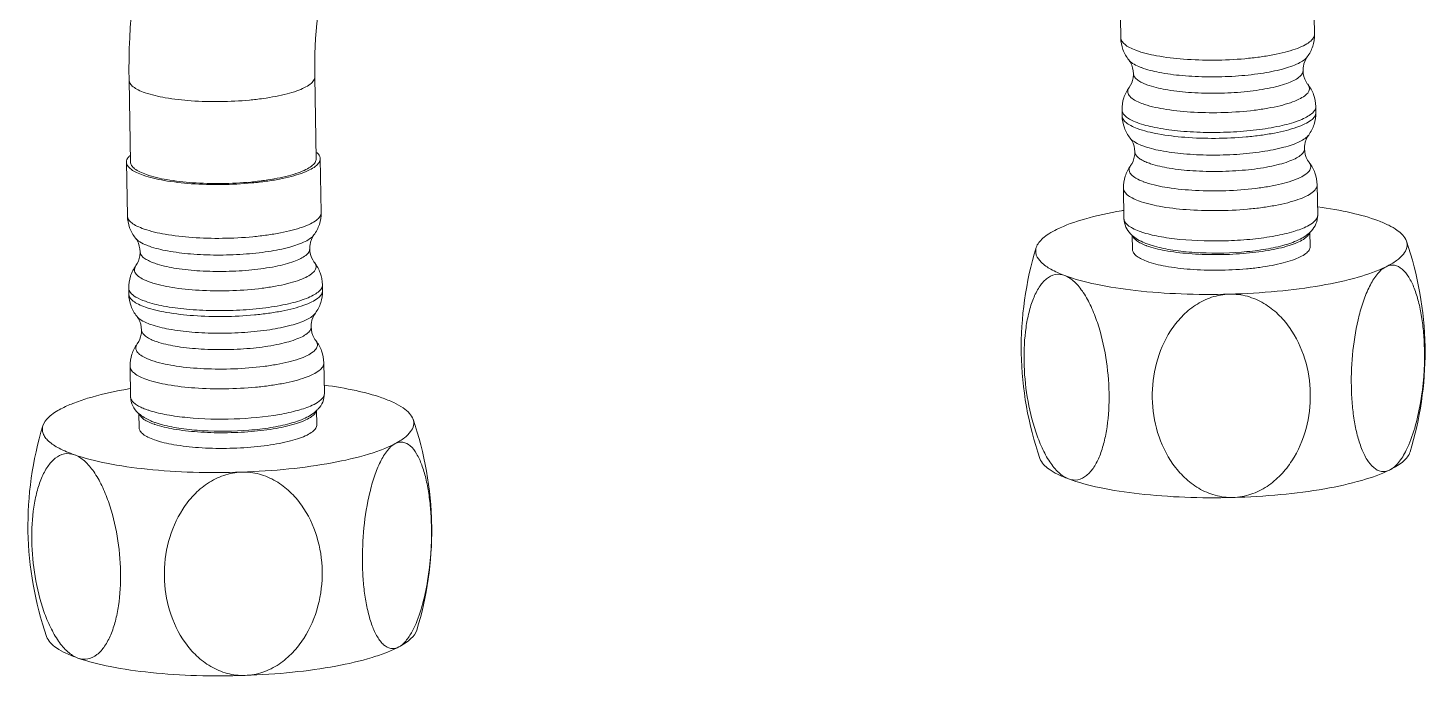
# Model space of a CAD drawing. Header units: millimetres. Extents: x 1334 to 1928, y -1757 to -1337.
# Drawn here: x 1827.36 to 1870.61, y -1516.46 to -1496.4 of the extents above; entities that cross this region are included whole.
import ezdxf

# ---------------------------------------------------------------- set-up
doc = ezdxf.new("R2010")
doc.units = ezdxf.units.MM
doc.header["$LTSCALE"] = 0.1
doc.layers.get('0').update_dxf_attribs({"lineweight": 13})

msp = doc.modelspace()

# ---------------------------------------------------------------- linework, layer by layer
at = {"color": 7, "linetype": 'Continuous'}
for p, q in [((1861.161, -1495.037), (1861.19, -1496.702)), ((1867.16, -1494.931), (1867.189, -1496.596)), ((1830.488, -1498.015), (1830.532, -1500.551)), ((1836.237, -1497.913), (1836.281, -1500.449)), ((1861.453, -1498.242), (1861.435, -1498.271)), ((1861.23, -1498.94), (1861.233, -1499.123)), ((1867.229, -1498.834), (1867.232, -1499.017)), ((1836.406, -1500.447), (1836.436, -1502.112)), ((1830.407, -1500.553), (1830.437, -1502.218)), ((1861.496, -1500.663), (1861.478, -1500.692)), ((1861.272, -1501.361), (1861.289, -1502.3)), ((1867.272, -1501.255), (1867.288, -1502.194)), ((1861.548, -1502.817), (1861.556, -1503.264)), ((1862.165, -1503.138), (1862.005, -1503.084)), ((1867.047, -1502.721), (1867.055, -1503.167)), ((1830.7, -1503.758), (1830.672, -1503.804)), ((1836.475, -1504.35), (1836.479, -1504.533)), ((1830.476, -1504.456), (1830.48, -1504.639)), ((1830.743, -1506.179), (1830.715, -1506.225)), ((1830.519, -1506.877), (1830.536, -1507.816)), ((1836.518, -1506.771), (1836.535, -1507.71)), ((1836.535, -1507.71), (1836.526, -1507.769)), ((1836.294, -1508.237), (1836.302, -1508.682)), ((1830.837, -1508.379), (1830.771, -1508.321)), ((1830.795, -1508.336), (1830.803, -1508.78)), ((1831.453, -1508.667), (1831.301, -1508.618))]:
    msp.add_line(p, q, dxfattribs=at)
for centre, radius, start, end in [((1862.496, -1495.84), 1.91, 246.9554, 249.5231), ((1862.619, -1496.486), 1.783, 246.9554, 249.5231), ((1862.763, -1496.103), 2.192, 249.5095, 251.6144), ((1862.67, -1496.538), 2.349, 249.5095, 251.6144), ((1862.539, -1498.261), 1.91, 246.9554, 249.5231), ((1830.597, -1500.549), 0.189, 181.0082, 190.8655), ((1862.662, -1498.907), 1.783, 246.9554, 249.5231), ((1862.806, -1498.524), 2.192, 249.5095, 251.6144), ((1862.712, -1498.959), 2.349, 249.5095, 251.6144), ((1863.735, -1516.433), 14.593, 99.6802, 99.9373), ((1862.633, -1500.351), 2.497, 249.5074, 251.5473), ((1866.434, -1502.088), 0.888, 315.537, 317.8576), ((1860.091, -1506.437), 10.521, 0.9622, 19.0816), ((1831.826, -1501.141), 2.14, 248.3424, 250.7226), ((1868.633, -1506.287), 10.523, 162.9439, 199.0802), ((1862.711, -1501.179), 2.091, 249.4764, 249.7465), ((1863.133, -1499.965), 3.318, 253.0367, 254.2977), ((1831.943, -1501.801), 1.997, 248.3424, 250.7226), ((1832.088, -1501.391), 2.433, 250.7107, 252.6742), ((1832, -1501.81), 2.606, 250.7107, 252.6742), ((1830.764, -1504.408), 0.298, 211.0925, 215.9974), ((1831.868, -1503.562), 2.14, 248.3424, 250.7226), ((1831.986, -1504.222), 1.997, 248.3424, 250.7226), ((1832.13, -1503.812), 2.433, 250.7107, 252.6742), ((1860.092, -1506.438), 10.52, 342.9419, 0.3172), ((1860.091, -1506.438), 10.521, 0.315, 0.9636), ((1832.042, -1504.231), 2.606, 250.7107, 252.6742), ((1832.922, -1521.606), 14.245, 99.6943, 100.503), ((1831.969, -1505.607), 2.772, 250.7088, 252.6115), ((1835.444, -1506.545), 1.695, 294.8481, 297.0548), ((1835.685, -1507.607), 0.883, 315.5198, 318.1616), ((1837.88, -1511.803), 10.523, 162.9439, 199.0802), ((1832.044, -1506.455), 2.346, 250.682, 251.0788), ((1832.163, -1506.159), 2.606, 250.4416, 250.6811), ((1832.436, -1505.281), 3.526, 253.8048, 255.0304), ((1829.337, -1511.953), 10.521, 0.9622, 19.0816), ((1829.338, -1511.954), 10.521, 342.9422, 0.5646), ((1829.339, -1511.954), 10.52, 0.5627, 0.9636), ((1836.984, -1513.858), 2.579, 331.6156, 333.6685)]:
    msp.add_arc(centre, radius, start, end, dxfattribs=at)
for points, knots in [([(1832.912, -1487.884), (1832.097, -1489.443), (1830.856, -1492.756), (1830.457, -1496.274), (1830.488, -1498.015)], [0, 0, 0, 0, 0.502514, 1, 1, 1, 1]), ([(1838.008, -1490.548), (1837.413, -1491.686), (1836.51, -1494.095), (1836.214, -1496.653), (1836.237, -1497.913)], [0, 0, 0, 0, 0.504762, 1, 1, 1, 1]), ([(1867.189, -1496.596), (1867.19, -1496.638), (1867.155, -1496.735), (1867.028, -1496.852), (1866.837, -1496.963), (1866.579, -1497.066), (1866.262, -1497.159), (1865.891, -1497.24), (1865.476, -1497.306), (1864.869, -1497.373), (1864.084, -1497.409), (1863.169, -1497.381), (1862.358, -1497.285), (1861.867, -1497.17), (1861.66, -1497.092)], [0, 0, 0, 0, 0.021786, 0.050197, 0.088122, 0.136104, 0.193642, 0.259671, 0.332754, 0.411198, 0.57655, 0.739852, 0.885432, 1, 1, 1, 1]), ([(1867.189, -1496.596), (1867.191, -1496.722), (1867.153, -1496.972), (1867.037, -1497.195), (1866.966, -1497.294)], [0, 0, 0, 0, 0.507427, 1, 1, 1, 1]), ([(1861.438, -1497.391), (1861.363, -1497.295), (1861.239, -1497.076), (1861.192, -1496.828), (1861.19, -1496.702)], [0, 0, 0, 0, 0.49257, 1, 1, 1, 1]), ([(1861.66, -1497.092), (1861.591, -1497.067), (1861.47, -1497.015), (1861.319, -1496.921), (1861.219, -1496.819), (1861.191, -1496.738), (1861.19, -1496.702)], [0, 0, 0, 0, 0.343449, 0.618144, 0.829859, 1, 1, 1, 1]), ([(1861.438, -1497.391), (1861.457, -1497.416), (1861.541, -1497.542), (1861.581, -1497.696), (1861.585, -1497.816)], [0, 0, 0, 0, 0.203295, 1, 1, 1, 1]), ([(1861.748, -1497.597), (1861.683, -1497.569), (1861.571, -1497.514), (1861.471, -1497.434), (1861.438, -1497.391)], [0, 0, 0, 0, 0.569774, 1, 1, 1, 1]), ([(1866.966, -1497.294), (1866.937, -1497.334), (1866.85, -1497.411), (1866.599, -1497.554), (1866.15, -1497.698), (1865.494, -1497.825), (1864.725, -1497.903), (1863.91, -1497.925), (1863.121, -1497.889), (1862.426, -1497.798), (1862.006, -1497.696), (1861.828, -1497.629)], [0, 0, 0, 0, 0.028029, 0.064564, 0.163825, 0.293484, 0.443732, 0.602284, 0.755951, 0.892059, 1, 1, 1, 1]), ([(1866.834, -1497.723), (1866.834, -1497.68), (1866.845, -1497.529), (1866.902, -1497.381), (1866.966, -1497.294)], [0, 0, 0, 0, 0.285969, 1, 1, 1, 1]), ([(1861.585, -1497.813), (1861.585, -1497.856), (1861.574, -1498.007), (1861.517, -1498.155), (1861.453, -1498.242)], [0, 0, 0, 0, 0.285969, 1, 1, 1, 1]), ([(1861.585, -1497.816), (1861.586, -1497.845), (1861.605, -1497.907), (1861.677, -1497.988), (1861.785, -1498.063), (1861.872, -1498.105), (1861.922, -1498.126)], [0, 0, 0, 0, 0.177844, 0.392503, 0.664321, 1, 1, 1, 1]), ([(1862.072, -1498.183), (1862.26, -1498.245), (1862.695, -1498.339), (1863.407, -1498.414), (1864.197, -1498.432), (1864.988, -1498.39), (1865.611, -1498.306), (1866.05, -1498.207), (1866.318, -1498.127), (1866.535, -1498.038), (1866.697, -1497.943), (1866.804, -1497.842), (1866.834, -1497.759), (1866.834, -1497.723)], [0, 0, 0, 0, 0.119341, 0.267314, 0.430827, 0.594807, 0.744138, 0.809058, 0.865603, 0.912782, 0.950154, 0.978298, 1, 1, 1, 1]), ([(1866.981, -1498.145), (1866.962, -1498.12), (1866.878, -1497.994), (1866.837, -1497.84), (1866.834, -1497.72)], [0, 0, 0, 0, 0.203295, 1, 1, 1, 1]), ([(1830.488, -1498.015), (1830.488, -1498.051), (1830.518, -1498.134), (1830.624, -1498.235), (1830.783, -1498.329), (1830.911, -1498.38), (1830.983, -1498.405)], [0, 0, 0, 0, 0.166429, 0.376966, 0.653139, 1, 1, 1, 1]), ([(1830.983, -1498.405), (1831.186, -1498.476), (1831.661, -1498.583), (1832.44, -1498.669), (1833.311, -1498.692), (1834.054, -1498.655), (1834.628, -1498.589), (1835.018, -1498.525), (1835.366, -1498.448), (1835.665, -1498.359), (1835.906, -1498.261), (1836.086, -1498.156), (1836.205, -1498.045), (1836.237, -1497.953), (1836.237, -1497.913)], [0, 0, 0, 0, 0.117295, 0.264298, 0.427796, 0.592428, 0.670299, 0.742745, 0.808127, 0.865065, 0.912542, 0.950093, 0.978289, 1, 1, 1, 1]), ([(1861.23, -1498.94), (1861.227, -1498.815), (1861.265, -1498.565), (1861.382, -1498.341), (1861.453, -1498.242)], [0, 0, 0, 0, 0.507427, 1, 1, 1, 1]), ([(1861.435, -1498.271), (1861.414, -1498.308), (1861.392, -1498.402), (1861.475, -1498.538), (1861.634, -1498.649), (1861.769, -1498.709), (1861.848, -1498.738)], [0, 0, 0, 0, 0.180076, 0.374332, 0.641363, 1, 1, 1, 1]), ([(1861.929, -1498.767), (1862.147, -1498.84), (1862.657, -1498.945), (1863.486, -1499.024), (1864.397, -1499.031), (1865.161, -1498.976), (1865.734, -1498.891), (1866.108, -1498.815), (1866.428, -1498.725), (1866.687, -1498.624), (1866.878, -1498.515), (1867.004, -1498.4), (1867.047, -1498.259), (1867.007, -1498.178), (1866.981, -1498.145)], [0, 0, 0, 0, 0.126207, 0.283611, 0.456036, 0.625122, 0.702757, 0.77304, 0.834248, 0.885086, 0.924914, 0.954325, 0.976746, 1, 1, 1, 1]), ([(1866.981, -1498.145), (1867.056, -1498.241), (1867.18, -1498.46), (1867.227, -1498.709), (1867.229, -1498.834)], [0, 0, 0, 0, 0.49257, 1, 1, 1, 1]), ([(1861.23, -1498.94), (1861.23, -1498.962), (1861.236, -1498.991), (1861.247, -1499.018), (1861.251, -1499.025)], [0, 0, 0, 0, 0.739263, 1, 1, 1, 1]), ([(1861.481, -1499.812), (1861.406, -1499.716), (1861.282, -1499.497), (1861.235, -1499.248), (1861.233, -1499.123)], [0, 0, 0, 0, 0.49257, 1, 1, 1, 1]), ([(1861.703, -1499.513), (1861.634, -1499.487), (1861.512, -1499.436), (1861.361, -1499.342), (1861.261, -1499.24), (1861.234, -1499.159), (1861.233, -1499.123)], [0, 0, 0, 0, 0.343449, 0.618144, 0.829859, 1, 1, 1, 1]), ([(1861.251, -1499.025), (1861.258, -1499.039), (1861.297, -1499.103), (1861.356, -1499.152), (1861.404, -1499.185)], [0, 0, 0, 0, 0.213973, 1, 1, 1, 1]), ([(1861.404, -1499.185), (1861.424, -1499.199), (1861.518, -1499.256), (1861.619, -1499.3), (1861.699, -1499.33)], [0, 0, 0, 0, 0.218357, 1, 1, 1, 1]), ([(1861.699, -1499.33), (1861.876, -1499.396), (1862.289, -1499.501), (1862.975, -1499.597), (1863.757, -1499.642), (1864.576, -1499.633), (1865.368, -1499.569), (1866.072, -1499.457), (1866.577, -1499.324), (1866.892, -1499.192), (1867.016, -1499.12), (1867.067, -1499.082)], [0, 0, 0, 0, 0.103182, 0.23237, 0.378785, 0.53184, 0.680328, 0.813472, 0.922042, 0.965047, 1, 1, 1, 1]), ([(1867.232, -1499.017), (1867.233, -1499.059), (1867.198, -1499.156), (1867.071, -1499.273), (1866.879, -1499.384), (1866.622, -1499.487), (1866.304, -1499.58), (1865.934, -1499.661), (1865.519, -1499.727), (1864.912, -1499.794), (1864.127, -1499.83), (1863.212, -1499.802), (1862.401, -1499.706), (1861.909, -1499.591), (1861.703, -1499.513)], [0, 0, 0, 0, 0.021786, 0.050197, 0.088122, 0.136104, 0.193642, 0.259671, 0.332754, 0.411198, 0.57655, 0.739852, 0.885432, 1, 1, 1, 1]), ([(1867.232, -1499.017), (1867.234, -1499.142), (1867.196, -1499.392), (1867.08, -1499.616), (1867.009, -1499.715)], [0, 0, 0, 0, 0.507427, 1, 1, 1, 1]), ([(1867.067, -1499.082), (1867.113, -1499.048), (1867.191, -1498.98), (1867.23, -1498.878), (1867.229, -1498.834)], [0, 0, 0, 0, 0.569387, 1, 1, 1, 1]), ([(1861.481, -1499.812), (1861.5, -1499.837), (1861.584, -1499.963), (1861.624, -1500.117), (1861.628, -1500.237)], [0, 0, 0, 0, 0.203295, 1, 1, 1, 1]), ([(1861.791, -1500.018), (1861.726, -1499.99), (1861.613, -1499.935), (1861.514, -1499.855), (1861.481, -1499.812)], [0, 0, 0, 0, 0.569774, 1, 1, 1, 1]), ([(1867.009, -1499.715), (1866.98, -1499.755), (1866.893, -1499.832), (1866.642, -1499.974), (1866.193, -1500.119), (1865.537, -1500.246), (1864.768, -1500.324), (1863.953, -1500.346), (1863.164, -1500.31), (1862.469, -1500.219), (1862.049, -1500.117), (1861.871, -1500.05)], [0, 0, 0, 0, 0.028029, 0.064564, 0.163825, 0.293484, 0.443732, 0.602284, 0.755951, 0.892059, 1, 1, 1, 1]), ([(1866.877, -1500.144), (1866.877, -1500.101), (1866.888, -1499.95), (1866.945, -1499.802), (1867.009, -1499.715)], [0, 0, 0, 0, 0.285969, 1, 1, 1, 1]), ([(1830.52, -1500.344), (1830.509, -1500.355), (1830.471, -1500.392), (1830.438, -1500.436), (1830.424, -1500.472)], [0, 0, 0, 0, 0.281023, 1, 1, 1, 1]), ([(1830.924, -1500.96), (1831.136, -1501.034), (1831.632, -1501.145), (1832.445, -1501.236), (1833.353, -1501.26), (1834.129, -1501.221), (1834.727, -1501.152), (1835.134, -1501.086), (1835.498, -1501.005), (1835.809, -1500.912), (1836.061, -1500.81), (1836.249, -1500.701), (1836.373, -1500.584), (1836.407, -1500.489), (1836.406, -1500.447)], [0, 0, 0, 0, 0.117287, 0.264275, 0.427754, 0.592377, 0.670247, 0.742695, 0.808082, 0.865027, 0.912514, 0.950077, 0.978284, 1, 1, 1, 1]), ([(1836.281, -1500.449), (1836.282, -1500.489), (1836.249, -1500.581), (1836.13, -1500.692), (1835.951, -1500.797), (1835.709, -1500.895), (1835.411, -1500.984), (1835.062, -1501.061), (1834.672, -1501.125), (1834.099, -1501.191), (1833.356, -1501.228), (1832.485, -1501.205), (1831.706, -1501.119), (1831.231, -1501.012), (1831.028, -1500.941)], [0, 0, 0, 0, 0.021715, 0.04992, 0.087481, 0.134967, 0.191912, 0.257298, 0.329745, 0.407614, 0.572235, 0.735716, 0.88271, 1, 1, 1, 1]), ([(1836.375, -1500.343), (1836.371, -1500.335), (1836.348, -1500.301), (1836.32, -1500.272), (1836.296, -1500.251)], [0, 0, 0, 0, 0.229005, 1, 1, 1, 1]), ([(1836.406, -1500.447), (1836.406, -1500.438), (1836.403, -1500.402), (1836.389, -1500.367), (1836.375, -1500.343)], [0, 0, 0, 0, 0.240462, 1, 1, 1, 1]), ([(1861.628, -1500.234), (1861.628, -1500.277), (1861.616, -1500.428), (1861.559, -1500.576), (1861.496, -1500.663)], [0, 0, 0, 0, 0.285969, 1, 1, 1, 1]), ([(1861.628, -1500.237), (1861.628, -1500.265), (1861.648, -1500.328), (1861.719, -1500.409), (1861.828, -1500.484), (1861.915, -1500.526), (1861.964, -1500.547)], [0, 0, 0, 0, 0.177844, 0.392503, 0.664321, 1, 1, 1, 1]), ([(1862.115, -1500.604), (1862.302, -1500.666), (1862.738, -1500.76), (1863.45, -1500.835), (1864.24, -1500.853), (1865.03, -1500.811), (1865.654, -1500.727), (1866.092, -1500.628), (1866.361, -1500.548), (1866.578, -1500.459), (1866.74, -1500.364), (1866.847, -1500.263), (1866.877, -1500.18), (1866.877, -1500.144)], [0, 0, 0, 0, 0.119341, 0.267314, 0.430827, 0.594807, 0.744138, 0.809058, 0.865603, 0.912782, 0.950154, 0.978298, 1, 1, 1, 1]), ([(1867.024, -1500.566), (1867.005, -1500.541), (1866.921, -1500.415), (1866.88, -1500.261), (1866.877, -1500.141)], [0, 0, 0, 0, 0.203295, 1, 1, 1, 1]), ([(1830.411, -1500.585), (1830.426, -1500.667), (1830.54, -1500.781), (1830.728, -1500.885), (1830.854, -1500.936), (1830.924, -1500.96)], [0, 0, 0, 0, 0.380562, 0.65824, 1, 1, 1, 1]), ([(1831.028, -1500.941), (1830.956, -1500.916), (1830.828, -1500.865), (1830.669, -1500.771), (1830.563, -1500.67), (1830.533, -1500.587), (1830.532, -1500.55)], [0, 0, 0, 0, 0.346906, 0.623082, 0.833585, 1, 1, 1, 1]), ([(1861.272, -1501.361), (1861.27, -1501.235), (1861.308, -1500.985), (1861.424, -1500.762), (1861.496, -1500.663)], [0, 0, 0, 0, 0.507427, 1, 1, 1, 1]), ([(1861.478, -1500.692), (1861.457, -1500.729), (1861.435, -1500.823), (1861.518, -1500.959), (1861.677, -1501.07), (1861.812, -1501.13), (1861.89, -1501.159)], [0, 0, 0, 0, 0.180076, 0.374332, 0.641363, 1, 1, 1, 1]), ([(1861.972, -1501.188), (1862.19, -1501.261), (1862.7, -1501.366), (1863.529, -1501.445), (1864.44, -1501.452), (1865.204, -1501.396), (1865.776, -1501.312), (1866.15, -1501.236), (1866.471, -1501.145), (1866.73, -1501.045), (1866.921, -1500.936), (1867.046, -1500.82), (1867.09, -1500.68), (1867.05, -1500.599), (1867.024, -1500.566)], [0, 0, 0, 0, 0.126207, 0.283611, 0.456036, 0.625122, 0.702757, 0.77304, 0.834248, 0.885086, 0.924914, 0.954325, 0.976746, 1, 1, 1, 1]), ([(1867.024, -1500.566), (1867.099, -1500.662), (1867.223, -1500.881), (1867.269, -1501.129), (1867.272, -1501.255)], [0, 0, 0, 0, 0.49257, 1, 1, 1, 1]), ([(1861.273, -1501.361), (1861.273, -1501.397), (1861.301, -1501.478), (1861.401, -1501.58), (1861.552, -1501.674), (1861.674, -1501.726), (1861.742, -1501.751)], [0, 0, 0, 0, 0.170141, 0.381856, 0.656551, 1, 1, 1, 1]), ([(1861.742, -1501.751), (1861.949, -1501.829), (1862.44, -1501.944), (1863.251, -1502.04), (1864.166, -1502.068), (1864.951, -1502.032), (1865.559, -1501.965), (1865.973, -1501.899), (1866.344, -1501.818), (1866.661, -1501.725), (1866.919, -1501.622), (1867.11, -1501.511), (1867.237, -1501.394), (1867.272, -1501.297), (1867.272, -1501.255)], [0, 0, 0, 0, 0.114568, 0.260148, 0.42345, 0.588802, 0.667246, 0.740329, 0.806358, 0.863896, 0.911878, 0.949803, 0.978214, 1, 1, 1, 1]), ([(1830.685, -1502.907), (1830.61, -1502.811), (1830.486, -1502.592), (1830.439, -1502.343), (1830.437, -1502.218)], [0, 0, 0, 0, 0.49257, 1, 1, 1, 1]), ([(1830.954, -1502.625), (1830.879, -1502.599), (1830.745, -1502.545), (1830.579, -1502.448), (1830.469, -1502.342), (1830.437, -1502.256), (1830.437, -1502.218)], [0, 0, 0, 0, 0.346861, 0.623034, 0.833571, 1, 1, 1, 1]), ([(1836.436, -1502.112), (1836.437, -1502.153), (1836.402, -1502.249), (1836.279, -1502.365), (1836.091, -1502.475), (1835.839, -1502.577), (1835.528, -1502.67), (1835.164, -1502.751), (1834.757, -1502.817), (1834.159, -1502.886), (1833.383, -1502.925), (1832.474, -1502.901), (1831.661, -1502.81), (1831.165, -1502.699), (1830.954, -1502.625)], [0, 0, 0, 0, 0.021711, 0.049907, 0.087457, 0.134934, 0.191872, 0.257255, 0.329701, 0.407572, 0.572203, 0.735701, 0.882703, 1, 1, 1, 1]), ([(1836.436, -1502.112), (1836.438, -1502.237), (1836.4, -1502.487), (1836.284, -1502.711), (1836.212, -1502.81)], [0, 0, 0, 0, 0.507427, 1, 1, 1, 1]), ([(1861.217, -1502.059), (1860.83, -1502.127), (1860.146, -1502.274), (1859.481, -1502.503), (1859.206, -1502.638)], [0, 0, 0, 0, 0.561997, 1, 1, 1, 1]), ([(1867.288, -1502.194), (1867.29, -1502.287), (1867.253, -1502.469), (1867.151, -1502.62), (1867.093, -1502.684)], [0, 0, 0, 0, 0.518822, 1, 1, 1, 1]), ([(1869.155, -1502.366), (1868.886, -1502.265), (1868.27, -1502.096), (1867.642, -1501.989), (1867.295, -1501.943)], [0, 0, 0, 0, 0.450019, 1, 1, 1, 1]), ([(1859.206, -1502.638), (1859.124, -1502.679), (1858.974, -1502.762), (1858.742, -1502.929), (1858.608, -1503.088), (1858.573, -1503.2)], [0, 0, 0, 0, 0.320603, 0.591434, 1, 1, 1, 1]), ([(1861.491, -1502.772), (1861.434, -1502.711), (1861.331, -1502.566), (1861.291, -1502.39), (1861.289, -1502.3)], [0, 0, 0, 0, 0.481964, 1, 1, 1, 1]), ([(1861.759, -1502.69), (1861.69, -1502.664), (1861.569, -1502.612), (1861.418, -1502.519), (1861.318, -1502.417), (1861.29, -1502.336), (1861.289, -1502.3)], [0, 0, 0, 0, 0.343461, 0.618142, 0.829855, 1, 1, 1, 1]), ([(1866.977, -1502.534), (1866.84, -1502.604), (1866.507, -1502.724), (1865.938, -1502.853), (1865.26, -1502.946), (1864.275, -1503.012), (1863.298, -1502.99), (1862.404, -1502.869), (1862.013, -1502.777), (1861.843, -1502.72)], [0, 0, 0, 0, 0.088247, 0.202243, 0.33585, 0.48107, 0.770135, 0.896313, 1, 1, 1, 1]), ([(1867.274, -1502.269), (1867.254, -1502.321), (1867.162, -1502.428), (1867.046, -1502.497), (1866.977, -1502.534)], [0, 0, 0, 0, 0.417443, 1, 1, 1, 1]), ([(1870.034, -1502.998), (1869.986, -1502.861), (1869.792, -1502.677), (1869.476, -1502.496), (1869.269, -1502.408), (1869.155, -1502.366)], [0, 0, 0, 0, 0.394322, 0.669037, 1, 1, 1, 1]), ([(1830.685, -1502.907), (1830.704, -1502.932), (1830.787, -1503.058), (1830.828, -1503.212), (1830.831, -1503.332)], [0, 0, 0, 0, 0.203295, 1, 1, 1, 1]), ([(1831.036, -1503.13), (1830.961, -1503.1), (1830.834, -1503.041), (1830.721, -1502.954), (1830.685, -1502.907)], [0, 0, 0, 0, 0.574807, 1, 1, 1, 1]), ([(1836.212, -1502.81), (1836.184, -1502.849), (1836.099, -1502.925), (1835.852, -1503.066), (1835.412, -1503.21), (1834.768, -1503.337), (1834.011, -1503.416), (1833.206, -1503.441), (1832.421, -1503.409), (1831.725, -1503.323), (1831.301, -1503.225), (1831.119, -1503.161)], [0, 0, 0, 0, 0.027894, 0.064158, 0.162502, 0.290979, 0.44014, 0.598095, 0.75202, 0.889502, 1, 1, 1, 1]), ([(1836.081, -1503.239), (1836.08, -1503.196), (1836.092, -1503.045), (1836.149, -1502.897), (1836.212, -1502.81)], [0, 0, 0, 0, 0.285969, 1, 1, 1, 1]), ([(1861.712, -1502.946), (1861.652, -1502.91), (1861.575, -1502.856), (1861.508, -1502.79), (1861.491, -1502.772)], [0, 0, 0, 0, 0.744057, 1, 1, 1, 1]), ([(1861.554, -1502.822), (1861.572, -1502.89), (1861.666, -1502.983), (1861.82, -1503.073), (1861.922, -1503.116), (1861.978, -1503.137)], [0, 0, 0, 0, 0.390014, 0.665646, 1, 1, 1, 1]), ([(1862.005, -1503.084), (1861.979, -1503.075), (1861.879, -1503.035), (1861.781, -1502.987), (1861.712, -1502.946)], [0, 0, 0, 0, 0.25652, 1, 1, 1, 1]), ([(1861.987, -1503.141), (1862.171, -1503.209), (1862.606, -1503.311), (1863.323, -1503.399), (1864.133, -1503.428), (1864.958, -1503.396), (1865.721, -1503.305), (1866.281, -1503.183), (1866.64, -1503.056), (1866.834, -1502.96), (1866.97, -1502.859), (1867.028, -1502.776), (1867.039, -1502.736)], [0, 0, 0, 0, 0.112313, 0.254154, 0.41343, 0.575852, 0.726761, 0.852883, 0.903413, 0.944519, 0.976217, 1, 1, 1, 1]), ([(1867.068, -1502.71), (1866.962, -1502.818), (1866.679, -1502.989), (1866.179, -1503.154), (1865.585, -1503.274), (1864.672, -1503.376), (1863.73, -1503.384), (1862.833, -1503.293), (1862.422, -1503.212), (1862.235, -1503.159)], [0, 0, 0, 0, 0.091214, 0.194457, 0.317274, 0.456145, 0.748322, 0.882809, 1, 1, 1, 1]), ([(1869.405, -1503.792), (1869.517, -1503.736), (1869.712, -1503.626), (1869.94, -1503.43), (1870.065, -1503.214), (1870.056, -1503.062), (1870.034, -1502.998)], [0, 0, 0, 0, 0.342064, 0.608861, 0.81555, 1, 1, 1, 1]), ([(1830.831, -1503.329), (1830.832, -1503.372), (1830.82, -1503.523), (1830.763, -1503.671), (1830.7, -1503.758)], [0, 0, 0, 0, 0.285969, 1, 1, 1, 1]), ([(1830.831, -1503.332), (1830.832, -1503.362), (1830.855, -1503.429), (1830.934, -1503.513), (1831.055, -1503.592), (1831.152, -1503.636), (1831.206, -1503.658)], [0, 0, 0, 0, 0.173772, 0.386978, 0.660351, 1, 1, 1, 1]), ([(1831.363, -1503.713), (1831.554, -1503.773), (1831.993, -1503.862), (1832.705, -1503.933), (1833.489, -1503.947), (1834.27, -1503.902), (1834.883, -1503.817), (1835.313, -1503.719), (1835.576, -1503.639), (1835.789, -1503.551), (1835.947, -1503.456), (1836.052, -1503.356), (1836.081, -1503.275), (1836.081, -1503.239)], [0, 0, 0, 0, 0.121985, 0.271309, 0.434989, 0.598262, 0.746425, 0.810728, 0.866701, 0.913396, 0.950418, 0.978363, 1, 1, 1, 1]), ([(1836.227, -1503.661), (1836.208, -1503.636), (1836.125, -1503.51), (1836.084, -1503.356), (1836.081, -1503.236)], [0, 0, 0, 0, 0.203295, 1, 1, 1, 1]), ([(1858.573, -1503.2), (1858.562, -1503.238), (1858.55, -1503.316), (1858.581, -1503.484), (1858.741, -1503.691), (1859.051, -1503.897), (1859.309, -1504.009), (1859.457, -1504.065)], [0, 0, 0, 0, 0.086802, 0.173542, 0.375204, 0.646605, 1, 1, 1, 1]), ([(1861.987, -1503.621), (1861.924, -1503.598), (1861.812, -1503.55), (1861.674, -1503.464), (1861.582, -1503.371), (1861.557, -1503.297), (1861.556, -1503.264)], [0, 0, 0, 0, 0.343367, 0.618136, 0.829869, 1, 1, 1, 1]), ([(1867.055, -1503.166), (1867.056, -1503.205), (1867.024, -1503.294), (1866.908, -1503.401), (1866.732, -1503.503), (1866.496, -1503.597), (1866.205, -1503.683), (1865.865, -1503.757), (1865.485, -1503.817), (1864.929, -1503.879), (1864.209, -1503.912), (1863.37, -1503.886), (1862.627, -1503.798), (1862.176, -1503.692), (1861.987, -1503.621)], [0, 0, 0, 0, 0.021784, 0.050193, 0.088111, 0.136087, 0.193627, 0.259652, 0.33273, 0.411175, 0.576526, 0.739833, 0.885425, 1, 1, 1, 1]), ([(1830.476, -1504.456), (1830.474, -1504.33), (1830.512, -1504.08), (1830.628, -1503.857), (1830.7, -1503.758)], [0, 0, 0, 0, 0.507427, 1, 1, 1, 1]), ([(1830.672, -1503.804), (1830.655, -1503.842), (1830.644, -1503.94), (1830.742, -1504.072), (1830.912, -1504.182), (1831.056, -1504.241), (1831.139, -1504.27)], [0, 0, 0, 0, 0.17133, 0.367193, 0.63866, 1, 1, 1, 1]), ([(1831.223, -1504.298), (1831.446, -1504.368), (1831.959, -1504.469), (1832.789, -1504.542), (1833.693, -1504.545), (1834.447, -1504.487), (1835.01, -1504.402), (1835.377, -1504.325), (1835.69, -1504.235), (1835.944, -1504.135), (1836.13, -1504.027), (1836.252, -1503.912), (1836.293, -1503.773), (1836.253, -1503.694), (1836.227, -1503.661)], [0, 0, 0, 0, 0.129012, 0.287794, 0.4603, 0.628531, 0.70554, 0.775146, 0.835691, 0.885938, 0.925302, 0.954421, 0.976752, 1, 1, 1, 1]), ([(1836.227, -1503.661), (1836.302, -1503.757), (1836.426, -1503.976), (1836.473, -1504.224), (1836.475, -1504.35)], [0, 0, 0, 0, 0.49257, 1, 1, 1, 1]), ([(1867.395, -1504.371), (1867.782, -1504.304), (1868.465, -1504.156), (1869.131, -1503.928), (1869.405, -1503.792)], [0, 0, 0, 0, 0.561997, 1, 1, 1, 1]), ([(1868.33, -1507.499), (1868.323, -1507.129), (1868.357, -1506.388), (1868.511, -1505.482), (1868.714, -1504.803), (1868.901, -1504.363), (1869.118, -1504.014), (1869.307, -1503.84), (1869.405, -1503.792)], [0, 0, 0, 0, 0.279031, 0.558071, 0.690644, 0.812484, 0.917271, 1, 1, 1, 1]), ([(1869.405, -1503.792), (1869.446, -1503.772), (1869.53, -1503.742), (1869.71, -1503.74), (1869.93, -1503.862), (1870.128, -1504.123), (1870.291, -1504.468), (1870.418, -1504.882), (1870.512, -1505.348), (1870.572, -1505.853), (1870.589, -1506.201), (1870.592, -1506.379)], [0, 0, 0, 0, 0.042745, 0.08268, 0.165638, 0.266213, 0.386338, 0.522985, 0.672702, 0.832654, 1, 1, 1, 1]), ([(1836.34, -1504.577), (1836.379, -1504.545), (1836.445, -1504.481), (1836.476, -1504.39), (1836.475, -1504.35)], [0, 0, 0, 0, 0.561325, 1, 1, 1, 1]), ([(1859.457, -1504.065), (1859.364, -1504.03), (1859.154, -1504.005), (1858.866, -1504.16), (1858.645, -1504.432), (1858.47, -1504.789), (1858.339, -1505.211), (1858.216, -1505.858), (1858.19, -1506.37), (1858.197, -1506.719)], [0, 0, 0, 0, 0.089847, 0.179869, 0.283649, 0.403647, 0.537908, 0.683718, 1, 1, 1, 1]), ([(1859.457, -1504.065), (1859.568, -1504.107), (1859.789, -1504.264), (1860.054, -1504.603), (1860.285, -1505.033), (1860.544, -1505.698), (1860.755, -1506.595), (1860.822, -1507.335), (1860.828, -1507.704)], [0, 0, 0, 0, 0.08831, 0.195676, 0.318003, 0.449774, 0.725234, 1, 1, 1, 1]), ([(1859.457, -1504.065), (1859.77, -1504.182), (1860.498, -1504.371), (1861.705, -1504.553), (1863.088, -1504.651), (1864.058, -1504.655), (1864.556, -1504.641)], [0, 0, 0, 0, 0.194321, 0.435713, 0.709993, 1, 1, 1, 1]), ([(1864.556, -1504.641), (1865.05, -1504.628), (1866, -1504.572), (1866.944, -1504.45), (1867.395, -1504.371)], [0, 0, 0, 0, 0.519031, 1, 1, 1, 1]), ([(1830.476, -1504.456), (1830.476, -1504.465), (1830.48, -1504.502), (1830.494, -1504.538), (1830.509, -1504.562)], [0, 0, 0, 0, 0.240045, 1, 1, 1, 1]), ([(1830.727, -1505.328), (1830.652, -1505.232), (1830.529, -1505.013), (1830.482, -1504.764), (1830.48, -1504.639)], [0, 0, 0, 0, 0.49257, 1, 1, 1, 1]), ([(1830.997, -1505.046), (1830.921, -1505.02), (1830.788, -1504.966), (1830.622, -1504.869), (1830.512, -1504.763), (1830.48, -1504.677), (1830.48, -1504.639)], [0, 0, 0, 0, 0.346861, 0.623034, 0.833571, 1, 1, 1, 1]), ([(1830.523, -1504.583), (1830.568, -1504.645), (1830.721, -1504.757), (1830.891, -1504.828), (1830.993, -1504.863)], [0, 0, 0, 0, 0.412901, 1, 1, 1, 1]), ([(1830.993, -1504.863), (1831.176, -1504.928), (1831.6, -1505.029), (1832.298, -1505.12), (1833.087, -1505.16), (1833.906, -1505.145), (1834.692, -1505.076), (1835.384, -1504.959), (1835.875, -1504.823), (1836.177, -1504.689), (1836.293, -1504.616), (1836.34, -1504.577)], [0, 0, 0, 0, 0.106502, 0.238302, 0.386353, 0.53992, 0.687757, 0.819161, 0.925104, 0.966588, 1, 1, 1, 1]), ([(1836.479, -1504.533), (1836.479, -1504.574), (1836.445, -1504.67), (1836.321, -1504.786), (1836.134, -1504.896), (1835.882, -1504.998), (1835.57, -1505.091), (1835.207, -1505.172), (1834.8, -1505.238), (1834.202, -1505.307), (1833.426, -1505.345), (1832.517, -1505.322), (1831.704, -1505.231), (1831.208, -1505.12), (1830.997, -1505.046)], [0, 0, 0, 0, 0.021711, 0.049907, 0.087457, 0.134934, 0.191872, 0.257255, 0.329701, 0.407572, 0.572203, 0.735701, 0.882703, 1, 1, 1, 1]), ([(1836.479, -1504.533), (1836.481, -1504.658), (1836.443, -1504.908), (1836.327, -1505.132), (1836.255, -1505.231)], [0, 0, 0, 0, 0.507427, 1, 1, 1, 1]), ([(1864.556, -1504.641), (1864.37, -1504.646), (1863.996, -1504.714), (1863.491, -1504.966), (1863.064, -1505.329), (1862.61, -1505.91), (1862.245, -1506.762), (1862.159, -1507.494), (1862.165, -1507.856)], [0, 0, 0, 0, 0.127088, 0.253899, 0.380051, 0.505431, 0.753456, 1, 1, 1, 1]), ([(1864.556, -1504.641), (1864.742, -1504.636), (1865.117, -1504.683), (1865.631, -1504.907), (1866.071, -1505.246), (1866.546, -1505.803), (1866.941, -1506.636), (1867.052, -1507.36), (1867.059, -1507.721)], [0, 0, 0, 0, 0.127521, 0.254174, 0.379899, 0.50485, 0.752566, 1, 1, 1, 1]), ([(1836.255, -1505.231), (1836.227, -1505.27), (1836.142, -1505.346), (1835.895, -1505.487), (1835.455, -1505.631), (1834.811, -1505.758), (1834.053, -1505.837), (1833.249, -1505.862), (1832.464, -1505.83), (1831.767, -1505.744), (1831.344, -1505.646), (1831.162, -1505.582)], [0, 0, 0, 0, 0.027894, 0.064158, 0.162502, 0.290979, 0.44014, 0.598095, 0.75202, 0.889502, 1, 1, 1, 1]), ([(1836.123, -1505.66), (1836.123, -1505.617), (1836.135, -1505.466), (1836.192, -1505.318), (1836.255, -1505.231)], [0, 0, 0, 0, 0.285969, 1, 1, 1, 1]), ([(1830.727, -1505.328), (1830.746, -1505.352), (1830.83, -1505.478), (1830.871, -1505.633), (1830.874, -1505.753)], [0, 0, 0, 0, 0.203295, 1, 1, 1, 1]), ([(1831.079, -1505.551), (1831.004, -1505.521), (1830.877, -1505.462), (1830.764, -1505.375), (1830.727, -1505.328)], [0, 0, 0, 0, 0.574807, 1, 1, 1, 1]), ([(1831.406, -1506.134), (1831.597, -1506.194), (1832.036, -1506.283), (1832.748, -1506.354), (1833.532, -1506.368), (1834.312, -1506.323), (1834.925, -1506.238), (1835.356, -1506.14), (1835.619, -1506.059), (1835.831, -1505.971), (1835.99, -1505.877), (1836.094, -1505.777), (1836.124, -1505.696), (1836.123, -1505.66)], [0, 0, 0, 0, 0.121985, 0.271309, 0.434989, 0.598262, 0.746425, 0.810728, 0.866701, 0.913396, 0.950418, 0.978363, 1, 1, 1, 1]), ([(1836.27, -1506.081), (1836.251, -1506.057), (1836.168, -1505.931), (1836.127, -1505.777), (1836.123, -1505.657)], [0, 0, 0, 0, 0.203295, 1, 1, 1, 1]), ([(1830.874, -1505.749), (1830.874, -1505.793), (1830.863, -1505.944), (1830.806, -1506.092), (1830.743, -1506.179)], [0, 0, 0, 0, 0.285969, 1, 1, 1, 1]), ([(1830.874, -1505.753), (1830.875, -1505.783), (1830.897, -1505.85), (1830.977, -1505.934), (1831.097, -1506.013), (1831.194, -1506.057), (1831.249, -1506.079)], [0, 0, 0, 0, 0.173772, 0.386978, 0.660351, 1, 1, 1, 1]), ([(1831.266, -1506.719), (1831.489, -1506.789), (1832.002, -1506.89), (1832.831, -1506.963), (1833.736, -1506.966), (1834.49, -1506.908), (1835.053, -1506.823), (1835.419, -1506.746), (1835.733, -1506.656), (1835.987, -1506.556), (1836.173, -1506.448), (1836.295, -1506.333), (1836.336, -1506.194), (1836.296, -1506.115), (1836.27, -1506.081)], [0, 0, 0, 0, 0.129012, 0.287794, 0.4603, 0.628531, 0.70554, 0.775146, 0.835691, 0.885938, 0.925302, 0.954421, 0.976752, 1, 1, 1, 1]), ([(1836.27, -1506.081), (1836.345, -1506.177), (1836.469, -1506.397), (1836.516, -1506.645), (1836.518, -1506.771)], [0, 0, 0, 0, 0.49257, 1, 1, 1, 1]), ([(1830.519, -1506.877), (1830.517, -1506.751), (1830.555, -1506.501), (1830.671, -1506.278), (1830.743, -1506.179)], [0, 0, 0, 0, 0.507427, 1, 1, 1, 1]), ([(1830.715, -1506.225), (1830.698, -1506.263), (1830.687, -1506.361), (1830.785, -1506.493), (1830.955, -1506.603), (1831.098, -1506.662), (1831.181, -1506.691)], [0, 0, 0, 0, 0.17133, 0.367193, 0.63866, 1, 1, 1, 1]), ([(1870.592, -1506.379), (1870.601, -1506.923), (1870.543, -1507.738), (1870.313, -1508.771), (1870.138, -1509.256), (1870.028, -1509.475)], [0, 0, 0, 0, 0.514775, 0.767909, 1, 1, 1, 1]), ([(1830.519, -1506.877), (1830.52, -1506.915), (1830.551, -1507.001), (1830.662, -1507.107), (1830.828, -1507.204), (1830.961, -1507.258), (1831.036, -1507.284)], [0, 0, 0, 0, 0.166429, 0.376966, 0.653139, 1, 1, 1, 1]), ([(1831.036, -1507.284), (1831.248, -1507.359), (1831.743, -1507.469), (1832.556, -1507.56), (1833.465, -1507.584), (1834.241, -1507.545), (1834.839, -1507.476), (1835.246, -1507.41), (1835.61, -1507.329), (1835.921, -1507.236), (1836.173, -1507.134), (1836.361, -1507.024), (1836.485, -1506.908), (1836.519, -1506.812), (1836.518, -1506.771)], [0, 0, 0, 0, 0.117297, 0.264299, 0.427797, 0.592428, 0.670299, 0.742745, 0.808128, 0.865066, 0.912543, 0.950093, 0.978289, 1, 1, 1, 1]), ([(1859.568, -1510.359), (1859.457, -1510.317), (1859.236, -1510.16), (1858.971, -1509.821), (1858.739, -1509.391), (1858.481, -1508.726), (1858.27, -1507.829), (1858.203, -1507.089), (1858.197, -1506.719)], [0, 0, 0, 0, 0.08829, 0.195642, 0.317965, 0.449739, 0.725215, 1, 1, 1, 1]), ([(1830.325, -1507.6), (1829.947, -1507.67), (1829.415, -1507.79), (1828.77, -1508.008), (1828.499, -1508.129), (1828.378, -1508.192)], [0, 0, 0, 0, 0.564852, 0.800056, 1, 1, 1, 1]), ([(1830.771, -1508.321), (1830.705, -1508.259), (1830.586, -1508.105), (1830.537, -1507.914), (1830.536, -1507.816)], [0, 0, 0, 0, 0.479888, 1, 1, 1, 1]), ([(1830.85, -1508.14), (1830.804, -1508.118), (1830.721, -1508.072), (1830.619, -1507.993), (1830.553, -1507.908), (1830.536, -1507.845), (1830.536, -1507.816)], [0, 0, 0, 0, 0.328939, 0.597562, 0.814699, 1, 1, 1, 1]), ([(1836.526, -1507.769), (1836.51, -1507.825), (1836.413, -1507.943), (1836.29, -1508.016), (1836.214, -1508.054)], [0, 0, 0, 0, 0.411328, 1, 1, 1, 1]), ([(1836.535, -1507.71), (1836.536, -1507.802), (1836.501, -1507.982), (1836.4, -1508.133), (1836.343, -1508.196)], [0, 0, 0, 0, 0.518577, 1, 1, 1, 1]), ([(1838.31, -1507.848), (1838.051, -1507.758), (1837.465, -1507.603), (1836.868, -1507.503), (1836.542, -1507.458)], [0, 0, 0, 0, 0.454363, 1, 1, 1, 1]), ([(1839.28, -1508.514), (1839.258, -1508.448), (1839.167, -1508.312), (1838.957, -1508.143), (1838.664, -1507.983), (1838.436, -1507.893), (1838.31, -1507.848)], [0, 0, 0, 0, 0.173521, 0.392541, 0.667288, 1, 1, 1, 1]), ([(1859.568, -1510.359), (1859.661, -1510.394), (1859.871, -1510.418), (1860.159, -1510.263), (1860.38, -1509.991), (1860.555, -1509.635), (1860.686, -1509.212), (1860.809, -1508.565), (1860.834, -1508.053), (1860.828, -1507.704)], [0, 0, 0, 0, 0.089829, 0.179859, 0.283651, 0.403657, 0.537921, 0.683728, 1, 1, 1, 1]), ([(1864.667, -1510.936), (1864.481, -1510.941), (1864.107, -1510.894), (1863.593, -1510.67), (1863.153, -1510.331), (1862.677, -1509.775), (1862.282, -1508.941), (1862.171, -1508.217), (1862.165, -1507.856)], [0, 0, 0, 0, 0.127497, 0.254135, 0.379853, 0.50481, 0.752554, 1, 1, 1, 1]), ([(1867.059, -1507.721), (1867.065, -1508.083), (1866.979, -1508.815), (1866.614, -1509.667), (1866.16, -1510.248), (1865.732, -1510.611), (1865.227, -1510.863), (1864.854, -1510.931), (1864.667, -1510.936)], [0, 0, 0, 0, 0.246541, 0.494572, 0.61997, 0.746142, 0.872957, 1, 1, 1, 1]), ([(1869.516, -1510.086), (1869.476, -1510.106), (1869.391, -1510.136), (1869.211, -1510.137), (1868.992, -1510.015), (1868.794, -1509.755), (1868.631, -1509.41), (1868.503, -1508.996), (1868.409, -1508.529), (1868.35, -1508.025), (1868.333, -1507.677), (1868.33, -1507.499)], [0, 0, 0, 0, 0.042745, 0.08268, 0.165638, 0.266213, 0.386338, 0.522985, 0.672702, 0.832654, 1, 1, 1, 1]), ([(1828.378, -1508.192), (1828.244, -1508.264), (1828.023, -1508.4), (1827.852, -1508.613), (1827.82, -1508.716)], [0, 0, 0, 0, 0.585097, 1, 1, 1, 1]), ([(1831.053, -1508.223), (1831.034, -1508.217), (1830.966, -1508.192), (1830.899, -1508.163), (1830.85, -1508.14)], [0, 0, 0, 0, 0.26686, 1, 1, 1, 1]), ([(1836.156, -1508.083), (1836.015, -1508.148), (1835.68, -1508.259), (1834.877, -1508.431), (1833.728, -1508.531), (1832.559, -1508.505), (1831.691, -1508.392), (1831.309, -1508.305), (1831.14, -1508.252)], [0, 0, 0, 0, 0.091718, 0.207199, 0.484139, 0.769699, 0.895313, 1, 1, 1, 1]), ([(1831.284, -1508.674), (1831.473, -1508.739), (1831.912, -1508.837), (1832.633, -1508.919), (1833.438, -1508.943), (1834.254, -1508.907), (1835.003, -1508.815), (1835.552, -1508.692), (1835.902, -1508.565), (1836.09, -1508.47), (1836.222, -1508.37), (1836.276, -1508.287), (1836.287, -1508.248)], [0, 0, 0, 0, 0.115491, 0.259171, 0.418966, 0.580827, 0.730467, 0.855045, 0.904836, 0.945296, 0.976495, 1, 1, 1, 1]), ([(1836.315, -1508.226), (1836.21, -1508.333), (1835.931, -1508.502), (1835.438, -1508.666), (1834.852, -1508.786), (1833.95, -1508.89), (1833.018, -1508.9), (1832.125, -1508.815), (1831.714, -1508.737), (1831.526, -1508.687)], [0, 0, 0, 0, 0.091056, 0.193854, 0.315993, 0.454198, 0.746148, 0.881465, 1, 1, 1, 1]), ([(1827.82, -1508.716), (1827.808, -1508.755), (1827.796, -1508.837), (1827.822, -1508.963), (1827.891, -1509.084), (1828.048, -1509.252), (1828.352, -1509.442), (1828.633, -1509.557), (1828.794, -1509.614)], [0, 0, 0, 0, 0.084403, 0.169122, 0.26246, 0.37053, 0.643355, 1, 1, 1, 1]), ([(1830.803, -1508.347), (1830.826, -1508.418), (1830.93, -1508.513), (1831.097, -1508.604), (1831.207, -1508.648), (1831.268, -1508.669)], [0, 0, 0, 0, 0.388346, 0.664864, 1, 1, 1, 1]), ([(1831.291, -1508.615), (1831.249, -1508.6), (1831.09, -1508.538), (1830.937, -1508.457), (1830.837, -1508.379)], [0, 0, 0, 0, 0.260858, 1, 1, 1, 1]), ([(1836.302, -1508.682), (1836.302, -1508.72), (1836.271, -1508.808), (1836.158, -1508.915), (1835.986, -1509.015), (1835.755, -1509.109), (1835.469, -1509.194), (1835.136, -1509.268), (1834.763, -1509.329), (1834.215, -1509.392), (1833.503, -1509.427), (1832.67, -1509.406), (1831.925, -1509.323), (1831.471, -1509.221), (1831.277, -1509.153)], [0, 0, 0, 0, 0.021711, 0.04991, 0.087463, 0.134937, 0.191878, 0.257261, 0.329701, 0.407572, 0.572198, 0.735695, 0.882701, 1, 1, 1, 1]), ([(1838.726, -1509.27), (1838.827, -1509.216), (1839.001, -1509.11), (1839.205, -1508.922), (1839.312, -1508.717), (1839.301, -1508.574), (1839.28, -1508.514)], [0, 0, 0, 0, 0.336919, 0.601749, 0.8105, 1, 1, 1, 1]), ([(1831.277, -1509.153), (1831.208, -1509.129), (1831.085, -1509.08), (1830.933, -1508.99), (1830.832, -1508.894), (1830.803, -1508.815), (1830.803, -1508.78)], [0, 0, 0, 0, 0.346807, 0.623054, 0.833592, 1, 1, 1, 1]), ([(1828.794, -1509.614), (1828.697, -1509.579), (1828.479, -1509.557), (1828.179, -1509.712), (1827.946, -1509.986), (1827.763, -1510.345), (1827.625, -1510.769), (1827.496, -1511.417), (1827.469, -1511.93), (1827.475, -1512.279)], [0, 0, 0, 0, 0.092543, 0.184962, 0.289868, 0.409898, 0.543334, 0.687678, 1, 1, 1, 1]), ([(1836.78, -1509.862), (1837.157, -1509.792), (1837.69, -1509.672), (1838.335, -1509.454), (1838.606, -1509.333), (1838.726, -1509.27)], [0, 0, 0, 0, 0.564852, 0.800056, 1, 1, 1, 1]), ([(1837.714, -1512.983), (1837.707, -1512.613), (1837.739, -1511.873), (1837.883, -1510.966), (1838.074, -1510.286), (1838.249, -1509.846), (1838.453, -1509.496), (1838.632, -1509.319), (1838.726, -1509.27)], [0, 0, 0, 0, 0.280577, 0.560915, 0.693781, 0.815454, 0.919321, 1, 1, 1, 1]), ([(1838.726, -1509.27), (1838.764, -1509.249), (1838.844, -1509.219), (1839.015, -1509.216), (1839.225, -1509.339), (1839.41, -1509.598), (1839.564, -1509.941), (1839.685, -1510.355), (1839.773, -1510.82), (1839.83, -1511.324), (1839.846, -1511.672), (1839.85, -1511.85)], [0, 0, 0, 0, 0.041272, 0.079505, 0.1597, 0.259154, 0.379379, 0.517032, 0.668404, 0.830348, 1, 1, 1, 1]), ([(1870.028, -1509.475), (1869.961, -1509.61), (1869.824, -1509.842), (1869.622, -1510.034), (1869.516, -1510.086)], [0, 0, 0, 0, 0.561259, 1, 1, 1, 1]), ([(1870.149, -1509.524), (1870.115, -1509.636), (1869.98, -1509.795), (1869.749, -1509.963), (1869.599, -1510.045), (1869.516, -1510.086)], [0, 0, 0, 0, 0.408567, 0.679396, 1, 1, 1, 1]), ([(1828.794, -1509.614), (1828.91, -1509.654), (1829.139, -1509.808), (1829.417, -1510.145), (1829.659, -1510.574), (1829.929, -1511.237), (1830.149, -1512.133), (1830.218, -1512.873), (1830.225, -1513.243)], [0, 0, 0, 0, 0.090251, 0.198541, 0.321062, 0.45254, 0.726742, 1, 1, 1, 1]), ([(1828.794, -1509.614), (1829.119, -1509.727), (1829.866, -1509.91), (1831.097, -1510.084), (1832.493, -1510.172), (1833.469, -1510.169), (1833.968, -1510.152)], [0, 0, 0, 0, 0.197429, 0.439971, 0.713214, 1, 1, 1, 1]), ([(1833.968, -1510.152), (1834.459, -1510.135), (1835.4, -1510.073), (1836.336, -1509.945), (1836.78, -1509.862)], [0, 0, 0, 0, 0.520958, 1, 1, 1, 1]), ([(1859.568, -1510.359), (1859.454, -1510.316), (1859.247, -1510.229), (1858.93, -1510.047), (1858.736, -1509.864), (1858.689, -1509.727)], [0, 0, 0, 0, 0.330963, 0.605677, 1, 1, 1, 1]), ([(1831.581, -1513.384), (1831.575, -1513.021), (1831.661, -1512.288), (1832.025, -1511.435), (1832.478, -1510.85), (1832.905, -1510.484), (1833.409, -1510.229), (1833.782, -1510.159), (1833.968, -1510.152)], [0, 0, 0, 0, 0.246361, 0.494585, 0.620136, 0.746422, 0.873216, 1, 1, 1, 1]), ([(1833.968, -1510.152), (1834.154, -1510.146), (1834.528, -1510.189), (1835.041, -1510.41), (1835.481, -1510.746), (1835.955, -1511.3), (1836.35, -1512.131), (1836.46, -1512.854), (1836.467, -1513.215)], [0, 0, 0, 0, 0.127573, 0.254091, 0.379622, 0.504414, 0.7521, 1, 1, 1, 1]), ([(1864.667, -1510.936), (1864.169, -1510.949), (1863.199, -1510.945), (1861.816, -1510.847), (1860.609, -1510.665), (1859.881, -1510.476), (1859.568, -1510.359)], [0, 0, 0, 0, 0.290007, 0.564287, 0.805678, 1, 1, 1, 1]), ([(1869.516, -1510.086), (1869.242, -1510.222), (1868.576, -1510.45), (1867.893, -1510.598), (1867.506, -1510.666)], [0, 0, 0, 0, 0.438003, 1, 1, 1, 1]), ([(1867.506, -1510.666), (1867.055, -1510.745), (1866.111, -1510.866), (1865.161, -1510.922), (1864.667, -1510.936)], [0, 0, 0, 0, 0.480969, 1, 1, 1, 1]), ([(1839.295, -1515.002), (1839.404, -1514.781), (1839.577, -1514.289), (1839.802, -1513.238), (1839.859, -1512.406), (1839.85, -1511.85)], [0, 0, 0, 0, 0.229385, 0.482618, 1, 1, 1, 1]), ([(1828.906, -1515.908), (1828.79, -1515.867), (1828.561, -1515.713), (1828.283, -1515.376), (1828.041, -1514.948), (1827.771, -1514.285), (1827.551, -1513.388), (1827.482, -1512.648), (1827.475, -1512.279)], [0, 0, 0, 0, 0.090251, 0.198541, 0.321062, 0.45254, 0.726742, 1, 1, 1, 1]), ([(1838.837, -1515.564), (1838.799, -1515.584), (1838.72, -1515.614), (1838.548, -1515.617), (1838.388, -1515.524), (1838.262, -1515.384), (1838.133, -1515.191), (1838, -1514.891), (1837.879, -1514.479), (1837.79, -1514.013), (1837.733, -1513.509), (1837.717, -1513.161), (1837.714, -1512.983)], [0, 0, 0, 0, 0.041243, 0.079484, 0.159664, 0.206829, 0.259369, 0.379608, 0.517233, 0.668514, 0.83043, 1, 1, 1, 1]), ([(1828.906, -1515.908), (1829.003, -1515.942), (1829.221, -1515.964), (1829.521, -1515.809), (1829.754, -1515.535), (1829.937, -1515.176), (1830.075, -1514.752), (1830.204, -1514.105), (1830.231, -1513.592), (1830.225, -1513.243)], [0, 0, 0, 0, 0.092543, 0.184962, 0.289868, 0.409898, 0.543334, 0.687678, 1, 1, 1, 1]), ([(1834.079, -1516.446), (1833.894, -1516.453), (1833.52, -1516.409), (1833.006, -1516.188), (1832.567, -1515.852), (1832.092, -1515.299), (1831.698, -1514.468), (1831.587, -1513.745), (1831.581, -1513.384)], [0, 0, 0, 0, 0.127573, 0.254091, 0.379622, 0.504414, 0.7521, 1, 1, 1, 1]), ([(1836.467, -1513.215), (1836.473, -1513.577), (1836.387, -1514.31), (1836.023, -1515.164), (1835.569, -1515.748), (1835.143, -1516.114), (1834.639, -1516.37), (1834.266, -1516.44), (1834.079, -1516.446)], [0, 0, 0, 0, 0.246361, 0.494585, 0.620136, 0.746422, 0.873216, 1, 1, 1, 1]), ([(1839.396, -1515.04), (1839.364, -1515.143), (1839.193, -1515.357), (1838.971, -1515.493), (1838.837, -1515.564)], [0, 0, 0, 0, 0.414903, 1, 1, 1, 1]), ([(1838.837, -1515.564), (1838.921, -1515.52), (1839.081, -1515.37), (1839.196, -1515.189), (1839.252, -1515.084)], [0, 0, 0, 0, 0.44158, 1, 1, 1, 1]), ([(1828.906, -1515.908), (1828.779, -1515.864), (1828.552, -1515.774), (1828.259, -1515.614), (1828.048, -1515.444), (1827.958, -1515.308), (1827.935, -1515.243)], [0, 0, 0, 0, 0.332704, 0.607462, 0.826479, 1, 1, 1, 1]), ([(1838.837, -1515.564), (1838.717, -1515.628), (1838.446, -1515.748), (1837.801, -1515.967), (1837.269, -1516.087), (1836.891, -1516.157)], [0, 0, 0, 0, 0.199944, 0.435148, 1, 1, 1, 1]), ([(1834.079, -1516.446), (1833.58, -1516.464), (1832.604, -1516.466), (1831.208, -1516.378), (1829.977, -1516.205), (1829.23, -1516.022), (1828.906, -1515.908)], [0, 0, 0, 0, 0.286786, 0.560029, 0.802571, 1, 1, 1, 1]), ([(1836.891, -1516.157), (1836.447, -1516.239), (1835.512, -1516.367), (1834.57, -1516.429), (1834.079, -1516.446)], [0, 0, 0, 0, 0.479042, 1, 1, 1, 1])]:
    msp.add_open_spline(points, degree=3, knots=knots, dxfattribs=at)
for points in [[(1830.424, -1500.472), (1830.413, -1500.497), (1830.407, -1500.525), (1830.407, -1500.553)], [(1867.288, -1502.194), (1867.289, -1502.219), (1867.283, -1502.245), (1867.274, -1502.269)]]:
    msp.add_open_spline(points, degree=3, dxfattribs=at)

doc.saveas('drawing.dxf')
